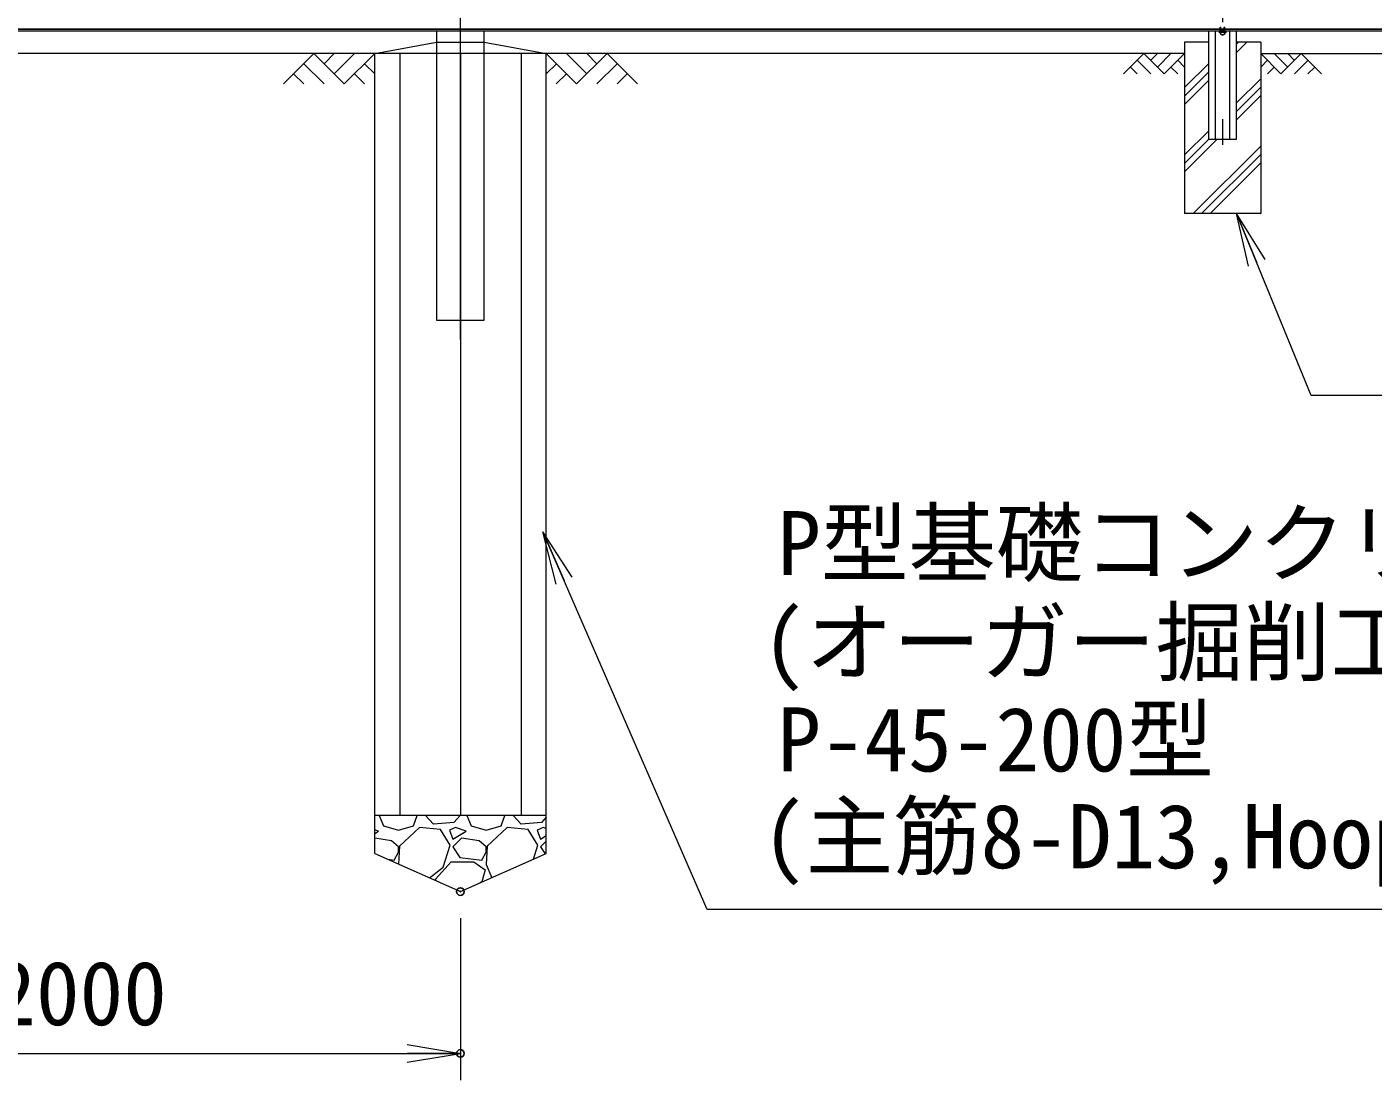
# Model space of a CAD drawing. Units: millimetres at full size; details may follow other scales. Extents: x -14699 to 14701, y -10394 to 10396.
# Drawn here: x -6781 to -3248, y -3252 to -487 of the extents above; entities that cross this region are included whole.
import ezdxf
from ezdxf.enums import TextEntityAlignment as Align

# ---------------------------------------------------------------- set-up
doc = ezdxf.new("R2010")
doc.units = ezdxf.units.MM
doc.header["$LTSCALE"] = 40
doc.header["$PDMODE"] = 32
doc.header["$PDSIZE"] = 20
doc.linetypes.add('USER1', pattern=[50.8, 31.75, -6.35, 6.35, -6.35])
for name, color, linetype, lineweight in [('0-0_D-STR3', 3, 'Continuous', 13), ('0-1_D-STR1', 1, 'Continuous', 18), ('0-2_D-BMK', 2, 'USER1', 13), ('0-3_D-STR4', 7, 'Continuous', 18), ('0-4_D-BGD', 7, 'Continuous', 18), ('0-5_D-DCR-HCH', 7, 'Continuous', 13), ('0-6_D-STR-DIM', 7, 'Continuous', 13), ('0-7_0', 7, 'Continuous', 18), ('0-9_D-STR-TXT', 7, 'Continuous', 13)]:
    doc.layers.add(name, color=color, linetype=linetype, lineweight=lineweight)
doc.layers.add('0-8_Defpoints', color=253, linetype='Continuous')
doc.styles.add('ＭＳ ゴシック', font='')
doc.styles.get('ＭＳ ゴシック').set_extended_font_data('MS Gothic')

# ---------------------------------------------------------------- blocks, each defined once
blk = doc.blocks.new('_Open')
at = {"layer": '0-7_0'}
blk.add_line((-40, 6.67), (0, 0), dxfattribs=at)
blk.add_lwpolyline([(-40, -6.67), (0, 0), (-40, 0)], dxfattribs=at)

msp = doc.modelspace()

# ---------------------------------------------------------------- linework, layer by layer
at = {"layer": '0-0_D-STR3'}
for p, q in [((-11705.62, -491.69), (1156.88, -491.69)), ((-3643.12, -493.68), (-3649.62, -497.43)), ((-3649.37, -497.29), (-3649.37, -487.19)), ((-3649.37, -487.19), (-3647.37, -487.19)), ((-3647.37, -496.13), (-3647.37, -487.19)), ((-3636.62, -497.43), (-3643.12, -493.68)), ((-3638.87, -496.13), (-3638.87, -487.19)), ((-3638.87, -487.19), (-3636.87, -487.19)), ((-3636.87, -497.29), (-3636.87, -487.19)), ((-3649.62, -497.43), (-3649.62, -504.94)), ((-3649.62, -504.94), (-3643.12, -508.69)), ((-3643.12, -508.69), (-3636.62, -504.94)), ((-3636.62, -504.94), (-3636.62, -497.43))]:
    msp.add_line(p, q, dxfattribs=at)
msp.add_circle((-3643.12, -501.19), 6.25, dxfattribs=at)
at = {"layer": '0-1_D-STR1'}
for p, q in [((-11705.62, -492.69), (1156.88, -492.69)), ((-11705.62, -496.69), (1156.88, -496.69)), ((-3679.62, -781.69), (-3679.62, -496.69)), ((-3662.12, -781.69), (-3662.12, -496.69)), ((-3624.12, -781.69), (-3624.12, -496.69)), ((-3606.62, -781.69), (-3606.62, -496.69)), ((-3679.62, -781.69), (-3606.62, -781.69))]:
    msp.add_line(p, q, dxfattribs=at)
msp.add_lwpolyline([(-5705.62, -496.69), (-5705.62, -1256.69), (-5580.62, -1256.69), (-5580.62, -496.69)], dxfattribs=at)
at = {"layer": '0-2_D-BMK'}
for p, q in [((-5643.12, -1307.69), (-5643.12, 5594.31)), ((-3643.12, 1303.31), (-3643.12, -796.69)), ((-3633.12, -501.19), (-3653.12, -501.19))]:
    msp.add_line(p, q, dxfattribs=at)
at = {"layer": '0-3_D-STR4'}
for p, q in [((-3743.12, -526.69), (-3743.12, -976.69)), ((-3679.62, -526.69), (-3743.12, -526.69)), ((-3543.12, -526.69), (-3606.62, -526.69)), ((-3543.12, -526.69), (-3543.12, -976.69)), ((-5868.12, -2656.69), (-5868.12, -556.69)), ((-5802.22, -556.69), (-5802.22, -2556.69)), ((-5643.12, -556.69), (-5643.12, -2556.69)), ((-5484.02, -556.69), (-5484.02, -2556.69)), ((-5418.12, -2656.69), (-5418.12, -556.69)), ((-3543.12, -976.69), (-3743.12, -976.69))]:
    msp.add_line(p, q, dxfattribs=at)
for points in [[(-5868.12, -556.69), (-5705.62, -526.69), (-5580.62, -526.69), (-5418.12, -556.69)], [(-5868.12, -2656.69), (-5643.12, -2756.69), (-5418.12, -2656.69)]]:
    msp.add_lwpolyline(points, dxfattribs=at)
at = {"layer": '0-4_D-BGD'}
for p, q in [((-3743.12, -556.69), (-7543.12, -556.69)), ((-3543.12, -556.69), (-1743.12, -556.69)), ((-5418.12, -2556.69), (-5868.12, -2556.69))]:
    msp.add_line(p, q, dxfattribs=at)
at = {"layer": '0-5_D-DCR-HCH'}
for p, q in [((-3606.62, -553.75), (-3579.56, -526.69)), ((-3606.62, -531.65), (-3601.65, -526.69)), ((-6027.75, -556.69), (-6107.57, -636.5)), ((-6027.75, -556.69), (-5947.94, -636.5)), ((-6001.15, -583.29), (-5974.54, -556.69)), ((-5974.54, -609.9), (-5921.33, -556.69)), ((-5947.94, -636.5), (-5868.12, -556.69)), ((-5338.3, -636.5), (-5418.12, -556.69)), ((-5311.69, -609.9), (-5364.9, -556.69)), ((-5258.48, -556.69), (-5338.3, -636.5)), ((-5284.95, -583.43), (-5311.69, -556.69)), ((-5258.48, -556.69), (-5178.66, -636.5)), ((-3849.54, -556.69), (-3902.75, -609.9)), ((-3849.54, -556.69), (-3796.33, -609.9)), ((-3831.8, -574.42), (-3814.07, -556.69)), ((-3814.07, -592.16), (-3778.59, -556.69)), ((-3796.33, -609.9), (-3743.12, -556.69)), ((-3489.9, -609.9), (-3543.12, -556.69)), ((-3472.17, -592.16), (-3507.64, -556.69)), ((-3436.69, -556.69), (-3489.9, -609.9)), ((-3454.34, -574.52), (-3472.17, -556.69)), ((-3436.69, -556.69), (-3383.48, -609.9)), ((-6054.36, -583.29), (-6000.9, -636.5)), ((-5894.72, -583.29), (-5868.12, -609.78)), ((-5391.51, -583.29), (-5418.12, -609.78)), ((-5231.87, -583.29), (-5285.33, -636.5)), ((-3885.02, -592.16), (-3867.2, -609.9)), ((-3867.28, -574.42), (-3831.64, -609.9)), ((-3778.59, -592.16), (-3760.77, -609.9)), ((-3760.85, -574.42), (-3743.12, -592.08)), ((-3743.12, -646.05), (-3679.62, -582.55)), ((-3525.38, -574.42), (-3543.12, -592.08)), ((-3507.64, -592.16), (-3525.46, -609.9)), ((-3418.96, -574.42), (-3454.59, -609.9)), ((-3401.22, -592.16), (-3419.04, -609.9)), ((-6080.97, -609.9), (-6054.24, -636.5)), ((-5921.33, -609.9), (-5894.6, -636.5)), ((-5364.9, -609.9), (-5391.63, -636.5)), ((-5205.27, -609.9), (-5232, -636.5)), ((-3743.12, -668.15), (-3679.62, -604.65)), ((-3743.12, -690.25), (-3679.62, -626.75)), ((-3606.62, -686.33), (-3543.12, -622.83)), ((-3606.62, -708.43), (-3543.12, -644.93)), ((-3606.62, -730.52), (-3543.12, -667.02)), ((-3743.12, -822.83), (-3679.62, -759.33)), ((-3743.12, -844.93), (-3679.62, -781.43)), ((-3743.12, -867.02), (-3657.78, -781.69)), ((-3720.2, -976.69), (-3543.12, -799.61)), ((-3698.1, -976.69), (-3543.12, -821.7)), ((-3676, -976.69), (-3543.12, -843.8)), ((-3543.42, -976.69), (-3543.12, -976.38)), ((-5856.51, -2556.69), (-5844.71, -2584.24)), ((-5766.51, -2584.24), (-5756.66, -2556.69)), ((-5713.61, -2579.64), (-5734.65, -2556.69)), ((-5660.71, -2575.04), (-5713.61, -2579.64)), ((-5644.19, -2556.69), (-5660.71, -2575.04)), ((-5626.51, -2556.69), (-5614.71, -2584.24)), ((-5536.51, -2584.24), (-5526.66, -2556.69)), ((-5483.61, -2579.64), (-5504.65, -2556.69)), ((-5430.71, -2575.04), (-5483.61, -2579.64)), ((-5418.12, -2561.05), (-5430.71, -2575.04)), ((-5858.51, -2598.04), (-5868.12, -2594.84)), ((-5868.12, -2603.81), (-5858.51, -2598.04)), ((-5844.71, -2584.24), (-5805.61, -2595.74)), ((-5805.61, -2595.74), (-5766.51, -2584.24)), ((-5750.41, -2588.84), (-5803.31, -2637.14)), ((-5695.21, -2593.44), (-5750.41, -2588.84)), ((-5669.91, -2634.84), (-5695.21, -2593.44)), ((-5656.11, -2588.84), (-5672.21, -2595.74)), ((-5672.21, -2595.74), (-5663.01, -2618.74)), ((-5663.01, -2618.74), (-5628.51, -2598.04)), ((-5628.51, -2598.04), (-5656.11, -2588.84)), ((-5614.71, -2584.24), (-5575.61, -2595.74)), ((-5575.61, -2595.74), (-5536.51, -2584.24)), ((-5520.41, -2588.84), (-5573.31, -2637.14)), ((-5465.21, -2593.44), (-5520.41, -2588.84)), ((-5439.91, -2634.84), (-5465.21, -2593.44)), ((-5426.11, -2588.84), (-5442.21, -2595.74)), ((-5442.21, -2595.74), (-5433.01, -2618.74)), ((-5433.01, -2618.74), (-5418.12, -2609.81)), ((-5418.12, -2591.5), (-5426.11, -2588.84)), ((-5824.01, -2623.34), (-5868.12, -2616.72)), ((-5805.61, -2639.44), (-5824.01, -2623.34)), ((-5805.61, -2653.24), (-5805.61, -2639.44)), ((-5803.31, -2637.14), (-5805.56, -2684.49)), ((-5688.31, -2692.34), (-5669.91, -2634.84)), ((-5640.01, -2616.44), (-5663.01, -2639.44)), ((-5663.01, -2639.44), (-5644.61, -2667.04)), ((-5594.01, -2623.34), (-5640.01, -2616.44)), ((-5575.61, -2639.44), (-5594.01, -2623.34)), ((-5573.31, -2637.14), (-5575.61, -2685.44)), ((-5575.61, -2653.24), (-5575.61, -2639.44)), ((-5451.67, -2671.6), (-5439.91, -2634.84)), ((-5418.12, -2624.55), (-5433.01, -2639.44)), ((-5433.01, -2639.44), (-5420.73, -2657.85)), ((-5833.8, -2671.94), (-5817.11, -2673.94)), ((-5817.11, -2673.94), (-5805.61, -2653.24)), ((-5709.01, -2724.54), (-5667.61, -2678.54)), ((-5667.61, -2678.54), (-5607.81, -2678.54)), ((-5644.61, -2667.04), (-5587.11, -2673.94)), ((-5607.81, -2678.54), (-5577.91, -2699.24)), ((-5587.11, -2673.94), (-5575.61, -2653.24)), ((-5724.67, -2720.44), (-5688.31, -2692.34)), ((-5577.91, -2699.24), (-5587.11, -2731.44)), ((-5575.61, -2685.44), (-5560.98, -2720.18)), ((-5706.75, -2728.4), (-5709.01, -2724.54)), ((-5587.11, -2731.44), (-5591.52, -2733.76)), ((-5642.05, -2756.21), (-5644.66, -2756))]:
    msp.add_line(p, q, dxfattribs=at)
at = {"layer": '0-6_D-STR-DIM'}
for p, q in [((-5643.12, -2826.69), (-5643.12, -3251.56)), ((-7643.12, -3181.56), (-5643.12, -3181.56))]:
    msp.add_line(p, q, dxfattribs=at)
at = {"layer": '0-8_Defpoints'}
for p in [(-5643.12, -2756.69), (-5643.12, -3181.56)]:
    msp.add_point(p, dxfattribs=at)
at = {"layer": '0-9_D-STR-TXT'}
for points in [[(-505.01, -1454.04), (-3410.4, -1454.04), (-3605.55, -978.54)], [(-2176.07, -2803.69), (-4995.3, -2803.69), (-5426.06, -1813.73)]]:
    msp.add_lwpolyline(points, dxfattribs=at)

# ---------------------------------------------------------------- block references
at = {"layer": '0-6_D-STR-DIM', "xscale": 3.5, "yscale": 3.5}
msp.add_blockref('_Open', (-5643.12, -3181.56), dxfattribs=at)
at = {"layer": '0-9_D-STR-TXT', "xscale": 3.5, "yscale": 3.5}
for p, rotation in [((-3606.31, -976.69), 112.31357), ((-5426.85, -1811.89), 113.51515)]:
    msp.add_blockref('_Open', p, dxfattribs=dict(at, rotation=rotation))

# ---------------------------------------------------------------- texts
at = {"layer": '0-6_D-STR-DIM', "style": 'ＭＳ ゴシック'}
msp.add_text('2000', height=168.3, dxfattribs=at).set_placement((-6871.56, -3157.94), align=Align.BOTTOM_LEFT)
at = {"layer": '0-9_D-STR-TXT', "style": 'ＭＳ ゴシック'}
for s, p in [('P型基礎コンクリート', (-4811.73, -1976.45)), ('(オーガー掘削工法による)', (-4851.71, -2236.22)), ('P-45-200型', (-4811.73, -2491.82)), ('(主筋8-D13,Hoop11-D10)', (-4851.71, -2745.87))]:
    msp.add_text(s, height=168.3, dxfattribs=at).set_placement(p, align=Align.BOTTOM_LEFT)

doc.saveas('drawing.dxf')
